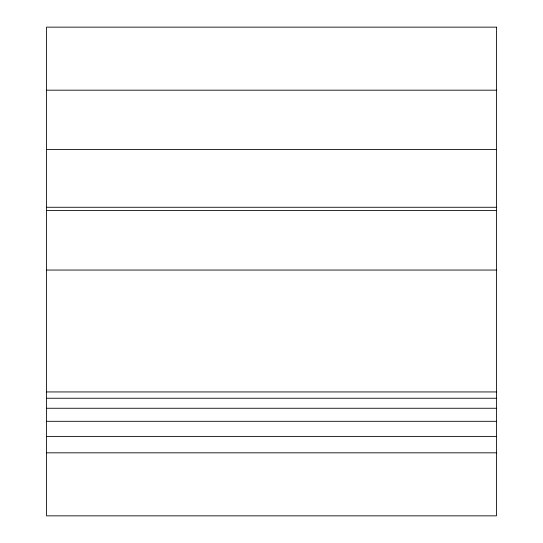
<?xml version="1.0" encoding="UTF-8"?>
<svg xmlns="http://www.w3.org/2000/svg" width="543" height="543" viewBox="0 0 543 543"><rect width="100%" height="100%" fill="white"/><g stroke="black" fill="none" stroke-linecap="round" stroke-linejoin="round"><path stroke-width="0.81" d="M46.542 90.179L496.458 90.179M46.542 149.488L496.458 149.488M46.542 207.27L496.458 207.27M46.542 210.508L496.458 210.508M46.542 270.054L496.458 270.054M46.542 391.944L496.458 391.944M46.542 398.243L496.458 398.243M46.542 408.255L496.458 408.255M46.542 421.307L496.458 421.307M46.542 436.511L496.458 436.511M46.542 452.821L496.458 452.821M496.458 27.15L46.542 27.15L46.542 515.85L496.458 515.85L496.458 27.15"/></g></svg>
